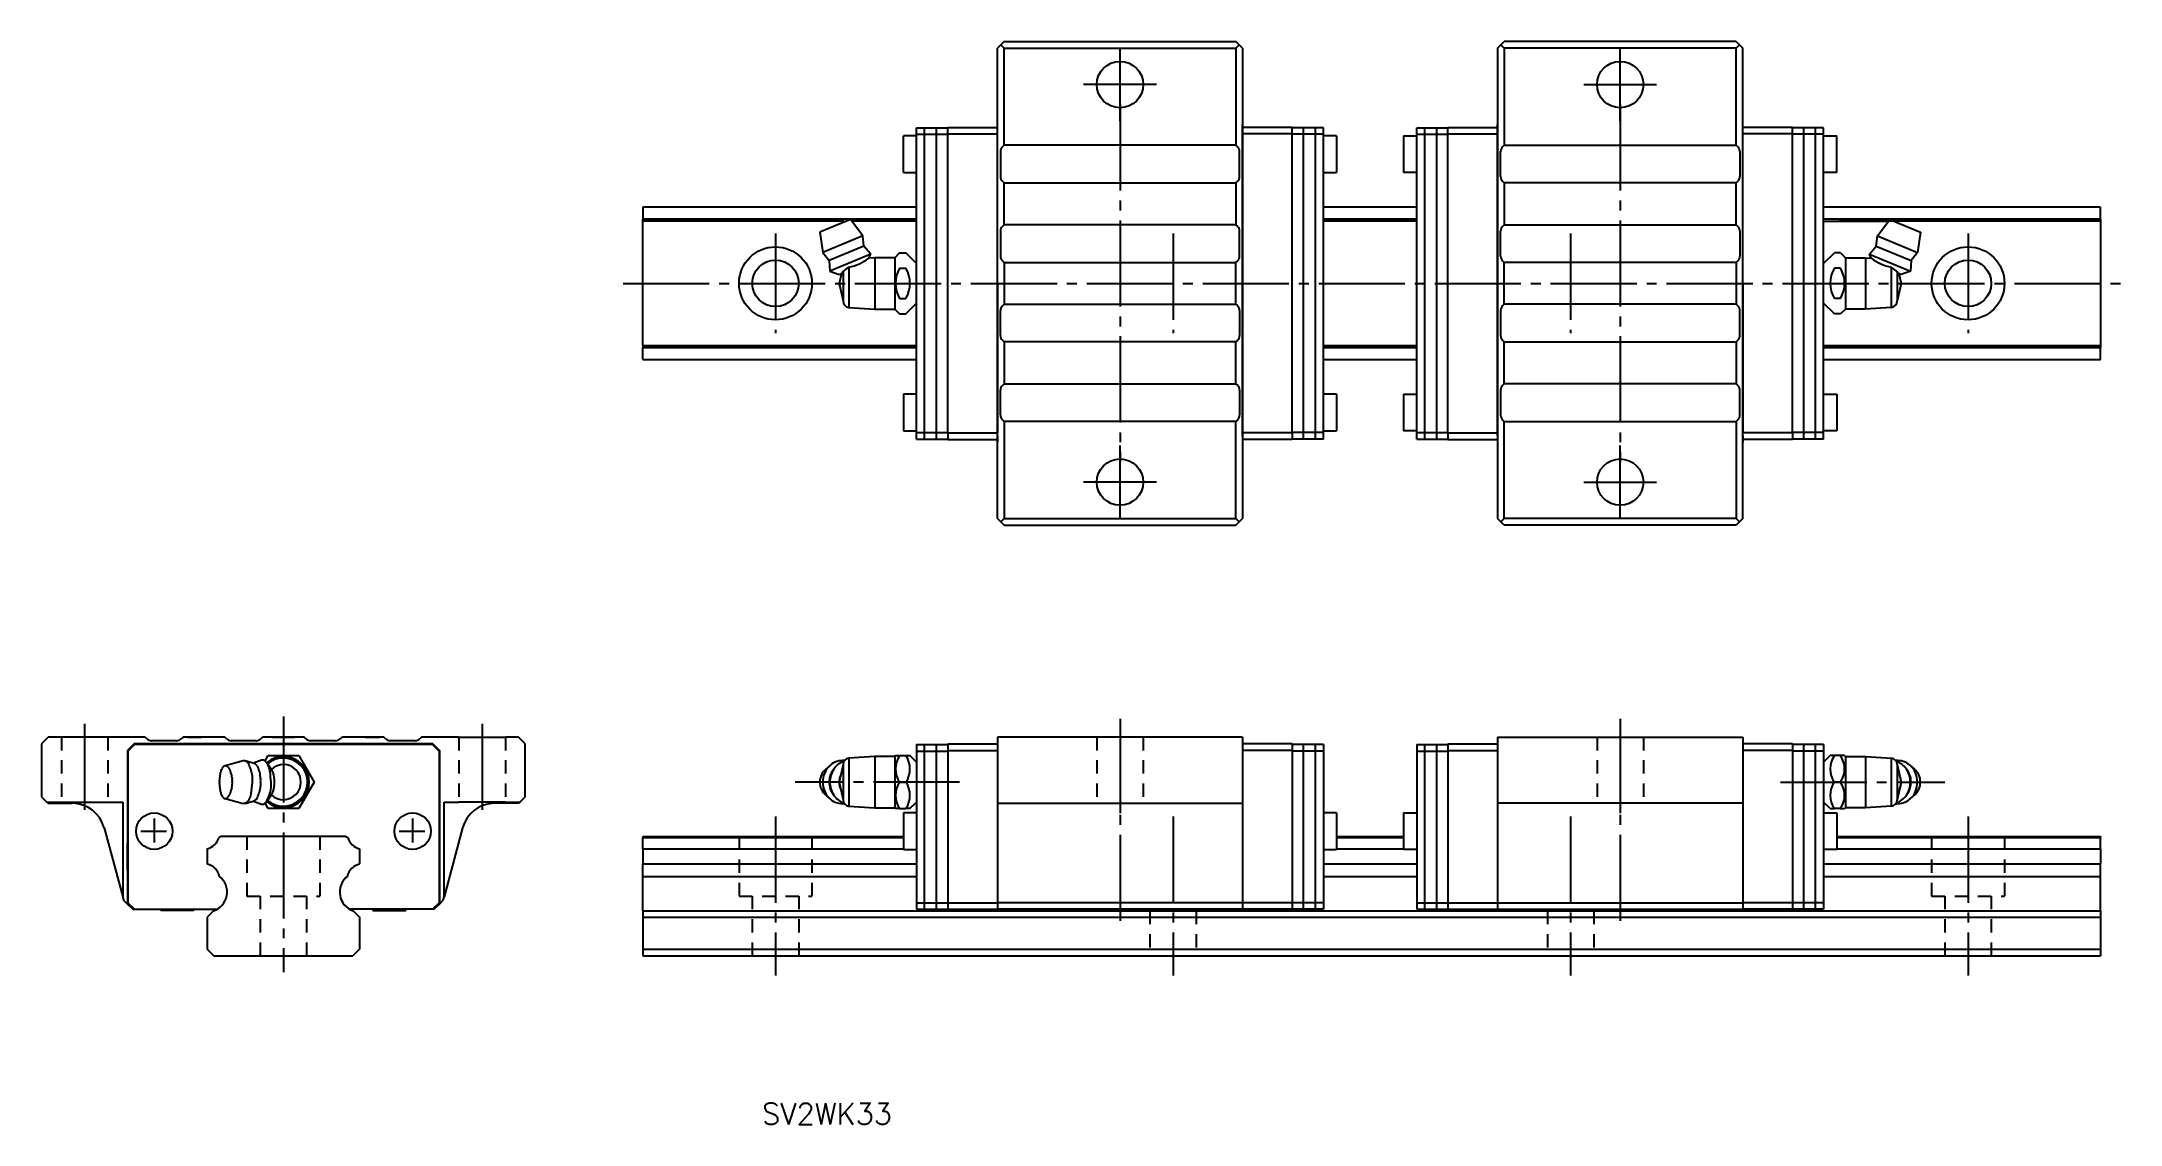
# Model space of a CAD drawing. Extents: x -53 to 261, y 874 to 1037.
import ezdxf

# ---------------------------------------------------------------- set-up
doc = ezdxf.new("R2010")
doc.units = 0
doc.linetypes.add('CENTER', pattern=[17.5, 13, -1.5, 1.5, -1.5])
doc.linetypes.add('DASHED', pattern=[3.5, 2, -1.5])
doc.layers.get('0').update_dxf_attribs({"linetype": 'CONTINUOUS'})
doc.layers.add('CENTER', color=1, linetype='CENTER')
doc.styles.get("Standard").update_dxf_attribs({"font": 'txt.shx', "bigfont": '@extfont2.shx'})

msp = doc.modelspace()

# ---------------------------------------------------------------- linework, layer by layer
at = {"color": 7, "linetype": 'CONTINUOUS'}
for p, q in [((91.66, 1036.64), (91.16, 1036.14)), ((91.16, 965.14), (91.16, 1036.14)), ((92.16, 1037.14), (91.66, 1036.64)), ((92.16, 1036.14), (91.66, 1036.64)), ((92.16, 1037.14), (127.16, 1037.14)), ((92.16, 1021.49), (92.16, 1036.14)), ((92.16, 1036.14), (127.16, 1036.14)), ((127.66, 1036.64), (127.16, 1037.14)), ((127.66, 1036.64), (127.16, 1036.14)), ((127.16, 1036.14), (127.16, 1021.49)), ((128.16, 1036.14), (127.66, 1036.64)), ((128.16, 1036.14), (128.16, 965.14)), ((166.66, 1036.14), (167.16, 1036.64)), ((166.66, 1036.14), (166.66, 965.14)), ((167.16, 1036.64), (167.66, 1037.14)), ((167.16, 1036.64), (167.66, 1036.14)), ((202.66, 1037.14), (167.66, 1037.14)), ((167.66, 1036.14), (167.66, 1021.49)), ((202.66, 1036.14), (167.66, 1036.14)), ((202.66, 1037.14), (203.16, 1036.64)), ((202.66, 1036.14), (203.16, 1036.64)), ((202.66, 1021.49), (202.66, 1036.14)), ((203.16, 1036.64), (203.66, 1036.14)), ((203.66, 965.14), (203.66, 1036.14)), ((78.96, 977.14), (78.96, 1024.14)), ((78.96, 1024.14), (83.66, 1024.14)), ((78.96, 1023.14), (83.66, 1023.14)), ((80.16, 977.14), (80.16, 1024.14)), ((81.96, 977.14), (81.96, 1024.14)), ((83.66, 1023.19), (83.66, 1024.19)), ((83.66, 1024.19), (91.16, 1024.19)), ((83.66, 978.09), (83.66, 1023.19)), ((83.66, 1023.19), (91.16, 1023.19)), ((91.16, 1023.64), (91.16, 1024.64)), ((91.16, 1023.19), (91.16, 1024.24)), ((91.16, 977.64), (91.16, 1023.64)), ((91.16, 1000.64), (91.16, 1023.19)), ((91.16, 1000.64), (91.16, 1023.19)), ((128.16, 1023.64), (128.16, 1024.64)), ((128.16, 1024.24), (128.16, 1023.19)), ((135.66, 1024.19), (128.16, 1024.19)), ((128.16, 977.64), (128.16, 1023.64)), ((135.66, 1023.19), (128.16, 1023.19)), ((128.16, 1023.19), (128.16, 1000.64)), ((128.16, 1000.64), (128.16, 1023.19)), ((135.66, 1023.19), (135.66, 1024.19)), ((140.36, 1024.14), (135.66, 1024.14)), ((135.66, 978.09), (135.66, 1023.19)), ((140.36, 1023.14), (135.66, 1023.14)), ((137.36, 977.14), (137.36, 1024.14)), ((139.16, 977.14), (139.16, 1024.14)), ((140.36, 977.14), (140.36, 1024.14)), ((154.46, 977.14), (154.46, 1024.14)), ((154.46, 1024.14), (159.16, 1024.14)), ((154.46, 1023.14), (159.16, 1023.14)), ((155.66, 977.14), (155.66, 1024.14)), ((157.46, 977.14), (157.46, 1024.14)), ((159.16, 1023.19), (159.16, 1024.19)), ((159.16, 1024.19), (166.66, 1024.19)), ((159.16, 978.09), (159.16, 1023.19)), ((159.16, 1023.19), (166.66, 1023.19)), ((166.66, 1023.64), (166.66, 1024.64)), ((166.66, 1024.24), (166.66, 1023.19)), ((166.66, 977.64), (166.66, 1023.64)), ((166.66, 1023.19), (166.66, 1000.64)), ((166.66, 1000.64), (166.66, 1023.19)), ((203.66, 1023.64), (203.66, 1024.64)), ((203.66, 1023.19), (203.66, 1024.24)), ((211.16, 1024.19), (203.66, 1024.19)), ((203.66, 977.64), (203.66, 1023.64)), ((211.16, 1023.19), (203.66, 1023.19)), ((203.66, 1000.64), (203.66, 1023.19)), ((203.66, 1000.64), (203.66, 1023.19)), ((211.16, 1023.19), (211.16, 1024.19)), ((215.86, 1024.14), (211.16, 1024.14)), ((211.16, 978.09), (211.16, 1023.19)), ((215.86, 1023.14), (211.16, 1023.14)), ((212.86, 977.14), (212.86, 1024.14)), ((214.66, 977.14), (214.66, 1024.14)), ((215.86, 977.14), (215.86, 1024.14)), ((78.96, 1022.89), (76.96, 1022.89)), ((76.96, 1017.39), (76.96, 1022.89)), ((78.56, 1022.89), (77.36, 1022.89)), ((91.61, 1020.52), (91.61, 1016.75)), ((92.16, 1021.49), (91.9, 1021.23)), ((127.16, 1021.49), (92.16, 1021.49)), ((127.42, 1021.23), (127.16, 1021.49)), ((127.71, 1016.75), (127.71, 1020.52)), ((142.36, 1022.89), (140.36, 1022.89)), ((142.36, 1022.89), (142.36, 1017.39)), ((152.46, 1022.89), (154.46, 1022.89)), ((152.46, 1022.89), (152.46, 1017.39)), ((167.11, 1016.75), (167.11, 1020.52)), ((167.4, 1021.23), (167.66, 1021.49)), ((167.66, 1021.49), (202.66, 1021.49)), ((202.66, 1021.49), (202.92, 1021.23)), ((203.21, 1020.52), (203.21, 1016.75)), ((215.86, 1022.89), (217.86, 1022.89)), ((216.26, 1022.89), (217.46, 1022.89)), ((217.86, 1017.39), (217.86, 1022.89)), ((76.96, 1017.39), (78.96, 1017.39)), ((77.36, 1017.39), (78.56, 1017.39)), ((140.36, 1017.39), (142.36, 1017.39)), ((154.46, 1017.39), (152.46, 1017.39)), ((217.86, 1017.39), (215.86, 1017.39)), ((217.46, 1017.39), (216.26, 1017.39)), ((91.9, 1016.05), (92.16, 1015.79)), ((92.16, 1015.79), (127.16, 1015.79)), ((92.16, 1009.49), (92.16, 1015.79)), ((127.16, 1015.79), (127.42, 1016.05)), ((127.16, 1015.79), (127.16, 1009.49)), ((167.66, 1015.79), (167.4, 1016.05)), ((202.66, 1015.79), (167.66, 1015.79)), ((167.66, 1015.79), (167.66, 1009.49)), ((202.92, 1016.05), (202.66, 1015.79)), ((202.66, 1009.49), (202.66, 1015.79)), ((78.96, 1012.14), (37.66, 1012.14)), ((37.66, 1012.14), (37.66, 1010.34)), ((154.46, 1012.14), (140.36, 1012.14)), ((257.66, 1012.14), (215.86, 1012.14)), ((257.66, 1010.34), (257.66, 1012.14)), ((78.96, 1010.34), (37.66, 1010.34)), ((37.66, 1010.04), (37.66, 1010.34)), ((67.99, 1010.04), (37.66, 1010.04)), ((37.66, 991.24), (37.66, 1010.04)), ((68.97, 1010.28), (64.35, 1008.37)), ((64.35, 1008.37), (64.8, 1005.3)), ((70.82, 1007.8), (64.8, 1005.3)), ((70.82, 1007.8), (68.97, 1010.28)), ((78.96, 1010.04), (69.15, 1010.04)), ((71, 1006.25), (70.82, 1007.8)), ((91.61, 1008.52), (91.61, 1004.75)), ((92.16, 1009.49), (91.9, 1009.23)), ((127.16, 1009.49), (92.16, 1009.49)), ((127.42, 1009.23), (127.16, 1009.49)), ((127.71, 1004.75), (127.71, 1008.52)), ((154.46, 1010.34), (140.36, 1010.34)), ((154.46, 1010.04), (140.36, 1010.04)), ((167.11, 1004.75), (167.11, 1008.52)), ((167.4, 1009.23), (167.66, 1009.49)), ((167.66, 1009.49), (202.66, 1009.49)), ((202.66, 1009.49), (202.92, 1009.23)), ((203.21, 1008.52), (203.21, 1004.75)), ((257.66, 1010.34), (215.86, 1010.34)), ((215.86, 1010.04), (225.67, 1010.04)), ((257.66, 1010.04), (218.16, 1010.04)), ((223.81, 1006.25), (224, 1007.8)), ((224, 1007.8), (225.85, 1010.28)), ((224, 1007.8), (230.02, 1005.3)), ((225.85, 1010.28), (230.47, 1008.37)), ((230.47, 1008.37), (230.02, 1005.3)), ((257.66, 1010.34), (257.66, 1010.04)), ((257.66, 1010.04), (257.66, 991.24)), ((64.8, 1005.3), (65.76, 1004.08)), ((71, 1006.25), (65.76, 1004.08)), ((65.76, 1004.08), (65.87, 1002.5)), ((72.04, 1005.06), (65.87, 1002.5)), ((72.04, 1005.06), (71, 1006.25)), ((71.76, 1004.46), (71.77, 1004.46)), ((71.77, 1004.46), (71.76, 1004.46)), ((71.77, 1004.46), (72.04, 1005.06)), ((72.66, 1004.51), (71.77, 1004.46)), ((72.66, 1004.51), (72.66, 996.76)), ((75.66, 1004.51), (72.66, 1004.51)), ((76.4, 1005.26), (75.66, 1004.51)), ((75.66, 1004.51), (75.66, 996.76)), ((76.4, 1005.26), (77.34, 1005.26)), ((78.96, 1003.64), (77.34, 1005.26)), ((215.86, 1003.64), (217.48, 1005.26)), ((218.41, 1005.26), (217.48, 1005.26)), ((218.41, 1005.26), (219.16, 1004.51)), ((219.16, 1004.51), (219.16, 996.76)), ((219.16, 1004.51), (222.16, 1004.51)), ((222.16, 1004.51), (222.16, 996.76)), ((222.16, 1004.51), (223.05, 1004.46)), ((222.77, 1005.06), (223.81, 1006.25)), ((222.77, 1005.06), (228.95, 1002.5)), ((223.05, 1004.46), (222.77, 1005.06)), ((223.05, 1004.46), (223.05, 1004.46)), ((223.05, 1004.46), (223.05, 1004.46)), ((223.81, 1006.25), (229.05, 1004.08)), ((229.05, 1004.08), (228.95, 1002.5)), ((230.02, 1005.3), (229.05, 1004.08)), ((65.87, 1002.5), (67.26, 1001.99)), ((67.26, 1001.99), (67.74, 1002.19)), ((67.6, 1002.13), (67.26, 1000.64)), ((67.74, 1002.19), (67.86, 1002.45)), ((67.86, 1002.45), (68.74, 1003.09)), ((67.86, 1002.45), (67.86, 997.99)), ((68.74, 1003.09), (68.74, 997)), ((76.4, 1002.95), (77.34, 1002.95)), ((91.9, 1004.05), (92.16, 1003.79)), ((92.16, 1003.79), (127.16, 1003.79)), ((92.16, 1003.79), (92.16, 997.49)), ((92.16, 1002.29), (92.16, 998.99)), ((127.16, 1003.79), (127.42, 1004.05)), ((127.16, 997.49), (127.16, 1003.79)), ((127.16, 998.99), (127.16, 1002.29)), ((167.66, 1003.79), (167.4, 1004.05)), ((167.66, 997.49), (167.66, 1003.79)), ((202.66, 1003.79), (167.66, 1003.79)), ((167.66, 998.99), (167.66, 1002.29)), ((202.92, 1004.05), (202.66, 1003.79)), ((202.66, 1003.79), (202.66, 997.49)), ((202.66, 1002.29), (202.66, 998.99)), ((218.41, 1002.95), (217.48, 1002.95)), ((226.08, 1003.09), (226.08, 997)), ((226.96, 1002.45), (226.08, 1003.09)), ((226.96, 1002.45), (226.96, 997.99)), ((227.08, 1002.19), (226.96, 1002.45)), ((227.56, 1001.99), (227.08, 1002.19)), ((227.22, 1002.13), (227.56, 1000.64)), ((228.95, 1002.5), (227.56, 1001.99)), ((67.26, 1000.64), (67.86, 997.99)), ((76.4, 998.33), (77.34, 998.33)), ((91.16, 1000.64), (91.16, 978.09)), ((91.16, 978.09), (91.16, 1000.64)), ((128.16, 1000.64), (128.16, 978.09)), ((128.16, 1000.64), (128.16, 978.09)), ((166.66, 1000.64), (166.66, 978.09)), ((166.66, 1000.64), (166.66, 978.09)), ((203.66, 1000.64), (203.66, 978.09)), ((203.66, 978.09), (203.66, 1000.64)), ((218.41, 998.33), (217.48, 998.33)), ((227.56, 1000.64), (226.96, 997.99)), ((68.74, 997), (72.66, 996.76)), ((72.66, 996.76), (75.66, 996.76)), ((75.66, 996.76), (76.4, 996.02)), ((76.4, 996.02), (77.34, 996.02)), ((77.34, 996.02), (78.96, 997.64)), ((91.61, 992.75), (91.61, 996.52)), ((91.9, 997.23), (92.16, 997.49)), ((92.16, 997.49), (127.16, 997.49)), ((127.16, 997.49), (127.42, 997.23)), ((127.71, 996.52), (127.71, 992.75)), ((167.11, 996.52), (167.11, 992.75)), ((167.66, 997.49), (167.4, 997.23)), ((202.66, 997.49), (167.66, 997.49)), ((202.92, 997.23), (202.66, 997.49)), ((203.21, 992.75), (203.21, 996.52)), ((217.48, 996.02), (215.86, 997.64)), ((218.41, 996.02), (217.48, 996.02)), ((219.16, 996.76), (218.41, 996.02)), ((222.16, 996.76), (219.16, 996.76)), ((226.08, 997), (222.16, 996.76)), ((92.16, 991.79), (91.9, 992.05)), ((127.16, 991.79), (92.16, 991.79)), ((92.16, 991.79), (92.16, 985.49)), ((127.42, 992.05), (127.16, 991.79)), ((127.16, 985.49), (127.16, 991.79)), ((167.4, 992.05), (167.66, 991.79)), ((167.66, 991.79), (202.66, 991.79)), ((167.66, 985.49), (167.66, 991.79)), ((202.66, 991.79), (202.92, 992.05)), ((202.66, 991.79), (202.66, 985.49)), ((37.66, 991.24), (78.96, 991.24)), ((37.66, 991.24), (37.66, 990.94)), ((37.66, 990.94), (78.96, 990.94)), ((37.66, 989.14), (37.66, 990.94)), ((37.66, 989.14), (78.96, 989.14)), ((140.36, 991.24), (154.46, 991.24)), ((140.36, 990.94), (154.46, 990.94)), ((140.36, 989.14), (154.46, 989.14)), ((215.86, 991.24), (257.66, 991.24)), ((215.86, 990.94), (257.66, 990.94)), ((215.86, 989.14), (257.66, 989.14)), ((257.66, 991.24), (257.66, 990.94)), ((257.66, 989.14), (257.66, 990.94)), ((91.9, 985.23), (92.16, 985.49)), ((92.16, 985.49), (127.16, 985.49)), ((127.16, 985.49), (127.42, 985.23)), ((167.66, 985.49), (167.4, 985.23)), ((202.66, 985.49), (167.66, 985.49)), ((202.92, 985.23), (202.66, 985.49)), ((78.96, 983.89), (76.96, 983.89)), ((76.96, 983.89), (76.96, 978.39)), ((91.61, 980.75), (91.61, 984.52)), ((127.71, 984.52), (127.71, 980.75)), ((142.36, 983.89), (140.36, 983.89)), ((142.36, 983.89), (142.36, 978.39)), ((152.46, 983.89), (154.46, 983.89)), ((152.46, 983.89), (152.46, 978.39)), ((167.11, 984.52), (167.11, 980.75)), ((203.21, 980.75), (203.21, 984.52)), ((215.86, 983.89), (217.86, 983.89)), ((217.86, 983.89), (217.86, 978.39)), ((92.16, 979.79), (91.9, 980.05)), ((127.16, 979.79), (92.16, 979.79)), ((92.16, 979.79), (92.16, 965.14)), ((127.42, 980.05), (127.16, 979.79)), ((127.16, 965.14), (127.16, 979.79)), ((167.4, 980.05), (167.66, 979.79)), ((167.66, 979.79), (202.66, 979.79)), ((167.66, 965.14), (167.66, 979.79)), ((202.66, 979.79), (202.92, 980.05)), ((202.66, 979.79), (202.66, 965.14)), ((76.96, 978.39), (78.96, 978.39)), ((78.96, 978.14), (83.66, 978.14)), ((78.96, 977.14), (83.66, 977.14)), ((83.66, 978.09), (91.16, 978.09)), ((83.66, 978.09), (83.66, 977.09)), ((83.66, 977.09), (91.16, 977.09)), ((91.16, 977.04), (91.16, 978.09)), ((91.16, 977.64), (91.16, 976.64)), ((135.66, 978.09), (128.16, 978.09)), ((128.16, 978.09), (128.16, 977.04)), ((128.16, 977.64), (128.16, 976.64)), ((135.66, 977.09), (128.16, 977.09)), ((140.36, 978.14), (135.66, 978.14)), ((135.66, 978.09), (135.66, 977.09)), ((140.36, 977.14), (135.66, 977.14)), ((140.36, 978.39), (142.36, 978.39)), ((154.46, 978.39), (152.46, 978.39)), ((154.46, 978.14), (159.16, 978.14)), ((154.46, 977.14), (159.16, 977.14)), ((159.16, 978.09), (166.66, 978.09)), ((159.16, 978.09), (159.16, 977.09)), ((159.16, 977.09), (166.66, 977.09)), ((166.66, 978.09), (166.66, 977.04)), ((166.66, 977.64), (166.66, 976.64)), ((211.16, 978.09), (203.66, 978.09)), ((203.66, 977.04), (203.66, 978.09)), ((203.66, 977.64), (203.66, 976.64)), ((211.16, 977.09), (203.66, 977.09)), ((215.86, 978.14), (211.16, 978.14)), ((211.16, 978.09), (211.16, 977.09)), ((215.86, 977.14), (211.16, 977.14)), ((217.86, 978.39), (215.86, 978.39)), ((91.16, 965.14), (91.66, 964.64)), ((92.16, 965.14), (91.66, 964.64)), ((91.66, 964.64), (92.16, 964.14)), ((92.16, 965.14), (127.16, 965.14)), ((92.16, 964.14), (127.16, 964.14)), ((127.66, 964.64), (127.16, 965.14)), ((127.16, 964.14), (127.66, 964.64)), ((127.66, 964.64), (128.16, 965.14)), ((167.16, 964.64), (166.66, 965.14)), ((167.16, 964.64), (167.66, 965.14)), ((167.66, 964.14), (167.16, 964.64)), ((202.66, 965.14), (167.66, 965.14)), ((202.66, 964.14), (167.66, 964.14)), ((202.66, 965.14), (203.16, 964.64)), ((203.16, 964.64), (202.66, 964.14)), ((203.66, 965.14), (203.16, 964.64)), ((-52.11, 932.14), (-53.11, 931.14)), ((-50.11, 932.14), (-52.11, 932.14)), ((-43.11, 932.14), (-50.11, 932.14)), ((-37.46, 932.14), (-43.11, 932.14)), ((-37.2, 931.88), (-37.46, 932.14)), ((-31.76, 932.14), (-32.02, 931.88)), ((-25.46, 932.14), (-31.76, 932.14)), ((-31.11, 932.14), (-28.96, 932.14)), ((-25.2, 931.88), (-25.46, 932.14)), ((-19.76, 932.14), (-20.02, 931.88)), ((-13.46, 932.14), (-19.76, 932.14)), ((-14.96, 932.14), (-18.26, 932.14)), ((-18.26, 932.14), (-14.96, 932.14)), ((-13.2, 931.88), (-13.46, 932.14)), ((-7.76, 932.14), (-8.02, 931.88)), ((-1.46, 932.14), (-7.76, 932.14)), ((-4.26, 932.14), (-2.11, 932.14)), ((-1.2, 931.88), (-1.46, 932.14)), ((4.24, 932.14), (3.98, 931.88)), ((4.24, 932.14), (3.98, 931.88)), ((9.89, 932.14), (4.24, 932.14)), ((9.89, 932.14), (4.24, 932.14)), ((9.89, 932.14), (16.89, 932.14)), ((18.89, 932.14), (16.89, 932.14)), ((19.89, 931.14), (18.89, 932.14)), ((128.16, 932.14), (91.16, 932.14)), ((91.16, 932.14), (91.16, 931.14)), ((128.16, 932.14), (128.16, 931.14)), ((166.66, 932.14), (203.66, 932.14)), ((166.66, 932.14), (166.66, 931.14)), ((203.66, 932.14), (203.66, 931.14)), ((-53.11, 931.14), (-53.11, 923.14)), ((-39.16, 931.14), (-40.16, 930.14)), ((-40.16, 930.14), (-40.16, 916.19)), ((-39.11, 931.04), (-40.11, 930.04)), ((-40.11, 930.04), (-40.11, 917.94)), ((5.94, 931.14), (-39.16, 931.14)), ((5.89, 931.04), (-39.11, 931.04)), ((-32.73, 931.59), (-36.5, 931.59)), ((-20.73, 931.59), (-24.5, 931.59)), ((-19.38, 928.54), (-18.92, 929.34)), ((-18.92, 929.34), (-14.3, 929.34)), ((-14.3, 929.34), (-11.99, 925.34)), ((-8.73, 931.59), (-12.5, 931.59)), ((3.27, 931.59), (-0.5, 931.59)), ((5.89, 931.04), (6.89, 930.04)), ((5.94, 931.14), (6.94, 930.14)), ((6.89, 930.04), (6.89, 917.94)), ((6.94, 930.14), (6.94, 907.14)), ((19.89, 923.14), (19.89, 931.14)), ((72.66, 929.21), (68.74, 928.98)), ((68.74, 928.98), (68.74, 921.7)), ((75.66, 929.21), (72.66, 929.21)), ((72.66, 929.21), (72.66, 921.46)), ((75.78, 929.34), (75.66, 929.21)), ((75.66, 929.21), (75.66, 921.46)), ((75.78, 929.34), (76.4, 929.34)), ((76.4, 929.34), (77.34, 929.34)), ((77.34, 929.34), (77.96, 929.34)), ((78.96, 928.34), (77.96, 929.34)), ((78.96, 931.04), (78.96, 906.14)), ((78.96, 931.04), (83.66, 931.04)), ((78.96, 930.04), (83.66, 930.04)), ((80.16, 906.14), (80.16, 931.04)), ((81.96, 906.14), (81.96, 931.04)), ((83.66, 931.14), (91.16, 931.14)), ((83.66, 931.14), (83.66, 930.14)), ((83.66, 930.14), (83.66, 907.14)), ((83.66, 930.14), (91.16, 930.14)), ((91.16, 931.14), (91.16, 924.14)), ((135.66, 931.14), (128.16, 931.14)), ((128.16, 931.14), (128.16, 924.14)), ((135.66, 930.14), (128.16, 930.14)), ((135.66, 931.14), (135.66, 930.14)), ((140.36, 931.04), (135.66, 931.04)), ((135.66, 930.14), (135.66, 907.14)), ((140.36, 930.04), (135.66, 930.04)), ((137.36, 906.14), (137.36, 931.04)), ((139.16, 906.14), (139.16, 931.04)), ((140.36, 931.04), (140.36, 906.14)), ((154.46, 931.04), (154.46, 906.14)), ((154.46, 931.04), (159.16, 931.04)), ((154.46, 930.04), (159.16, 930.04)), ((155.66, 906.14), (155.66, 931.04)), ((157.46, 906.14), (157.46, 931.04)), ((159.16, 931.14), (166.66, 931.14)), ((159.16, 931.14), (159.16, 930.14)), ((159.16, 930.14), (159.16, 907.14)), ((159.16, 930.14), (166.66, 930.14)), ((166.66, 931.14), (166.66, 924.14)), ((211.16, 931.14), (203.66, 931.14)), ((203.66, 931.14), (203.66, 924.14)), ((211.16, 930.14), (203.66, 930.14)), ((211.16, 931.14), (211.16, 930.14)), ((215.86, 931.04), (211.16, 931.04)), ((211.16, 930.14), (211.16, 907.14)), ((215.86, 930.04), (211.16, 930.04)), ((212.86, 906.14), (212.86, 931.04)), ((214.66, 906.14), (214.66, 931.04)), ((215.86, 931.04), (215.86, 906.14)), ((215.86, 928.34), (216.86, 929.34)), ((217.48, 929.34), (216.86, 929.34)), ((218.41, 929.34), (217.48, 929.34)), ((219.03, 929.34), (218.41, 929.34)), ((219.03, 929.34), (219.16, 929.21)), ((219.16, 929.21), (222.16, 929.21)), ((219.16, 929.21), (219.16, 921.46)), ((222.16, 929.21), (226.08, 928.98)), ((222.16, 929.21), (222.16, 921.46)), ((226.08, 928.98), (226.08, 921.7)), ((-22.66, 928.58), (-25.4, 927.82)), ((-22.38, 928.58), (-22.66, 928.58)), ((-21.01, 928.15), (-22.38, 928.58)), ((-19.93, 928.65), (-21.15, 928.2)), ((-18.75, 927.76), (-19.18, 928.32)), ((-18.42, 927.27), (-18.75, 927.76)), ((-18.17, 926.77), (-18.42, 927.27)), ((65.97, 927.92), (65.25, 927.32)), ((67.86, 927.99), (67.26, 925.34)), ((67.86, 927.99), (67.86, 922.69)), ((226.96, 927.99), (227.56, 925.34)), ((226.96, 927.99), (226.96, 922.69)), ((228.85, 927.92), (229.57, 927.32)), ((-53.11, 923.14), (-52.31, 922.34)), ((-25.4, 922.85), (-22.66, 922.1)), ((-22.38, 922.1), (-21.01, 922.52)), ((-19.18, 922.36), (-18.75, 922.92)), ((-18.75, 922.92), (-18.42, 923.41)), ((-18.42, 923.41), (-18.17, 923.91)), ((-11.99, 925.34), (-14.3, 921.34)), ((19.09, 922.34), (19.89, 923.14)), ((67.26, 925.34), (67.86, 922.69)), ((76.4, 925.34), (77.34, 925.34)), ((91.16, 924.14), (91.16, 907.14)), ((128.16, 924.14), (128.16, 907.14)), ((166.66, 924.14), (166.66, 907.14)), ((203.66, 924.14), (203.66, 907.14)), ((218.41, 925.34), (217.48, 925.34)), ((227.56, 925.34), (226.96, 922.69)), ((-52.31, 922.34), (-50.11, 922.34)), ((-52.31, 922.34), (-52.11, 922.14)), ((-52.11, 922.14), (-48.49, 922.14)), ((-50.11, 922.34), (-43.11, 922.34)), ((-43.11, 922.34), (-40.86, 922.34)), ((-40.86, 922.34), (-40.86, 908)), ((-36.11, 919.83), (-36.11, 916.23)), ((-22.38, 922.1), (-22.66, 922.1)), ((-21.15, 922.48), (-19.93, 922.03)), ((-18.92, 921.34), (-19.38, 922.14)), ((-14.3, 921.34), (-18.92, 921.34)), ((-16.61, 920.34), (-16.61, 920.35)), ((-16.61, 920.35), (-16.61, 920.35)), ((2.89, 919.83), (2.89, 916.23)), ((7.64, 908), (7.64, 922.34)), ((7.64, 922.34), (9.89, 922.34)), ((16.89, 922.34), (9.89, 922.34)), ((18.89, 922.14), (15.26, 922.14)), ((16.89, 922.34), (19.09, 922.34)), ((19.09, 922.34), (18.89, 922.14)), ((68.74, 921.7), (72.66, 921.46)), ((72.66, 921.46), (75.66, 921.46)), ((75.66, 921.46), (75.78, 921.34)), ((76.4, 921.34), (75.78, 921.34)), ((76.4, 921.34), (77.34, 921.34)), ((76.96, 920.69), (76.96, 915.19)), ((78.96, 920.69), (76.96, 920.69)), ((77.96, 921.34), (77.34, 921.34)), ((77.96, 921.34), (78.96, 922.34)), ((91.16, 922.14), (128.16, 922.14)), ((142.36, 920.69), (140.36, 920.69)), ((142.36, 920.69), (142.36, 915.19)), ((152.46, 920.69), (152.46, 915.19)), ((152.46, 920.69), (154.46, 920.69)), ((203.66, 922.14), (166.66, 922.14)), ((216.86, 921.34), (215.86, 922.34)), ((215.86, 920.69), (217.86, 920.69)), ((216.86, 921.34), (217.48, 921.34)), ((218.41, 921.34), (217.48, 921.34)), ((217.86, 920.69), (217.86, 915.19)), ((218.41, 921.34), (219.03, 921.34)), ((219.16, 921.46), (219.03, 921.34)), ((222.16, 921.46), (219.16, 921.46)), ((226.08, 921.7), (222.16, 921.46)), ((-43.66, 918.43), (-40.86, 908)), ((-40.11, 917.94), (-40.11, 907.14)), ((-38.15, 917.94), (-34.25, 917.94)), ((-26.01, 917.14), (-26.31, 916.96)), ((-7.21, 917.14), (-26.01, 917.14)), ((-7.21, 917.14), (-6.91, 916.96)), ((0.85, 917.94), (4.75, 917.94)), ((6.89, 917.94), (6.89, 907.14)), ((10.43, 918.43), (7.64, 908)), ((37.66, 917.14), (76.96, 917.14)), ((37.66, 917.14), (37.66, 916.96)), ((37.66, 916.96), (76.96, 916.96)), ((37.66, 915.29), (37.66, 916.96)), ((142.36, 917.14), (152.46, 917.14)), ((142.36, 916.96), (152.46, 916.96)), ((217.86, 917.14), (257.66, 917.14)), ((217.86, 916.96), (257.66, 916.96)), ((257.66, 917.14), (257.66, 916.96)), ((257.66, 915.29), (257.66, 916.96)), ((-40.16, 916.19), (-40.16, 912.09)), ((-40.16, 912.09), (-40.16, 916.19)), ((-28.11, 915.29), (-28.11, 912.99)), ((-5.11, 915.29), (-5.11, 912.99)), ((37.66, 915.29), (76.96, 915.29)), ((37.66, 915.29), (37.66, 912.99)), ((76.96, 915.19), (78.96, 915.19)), ((140.36, 915.19), (142.36, 915.19)), ((142.36, 915.29), (152.46, 915.29)), ((154.46, 915.19), (152.46, 915.19)), ((217.86, 915.19), (215.86, 915.19)), ((217.86, 915.29), (257.66, 915.29)), ((257.66, 915.29), (257.66, 912.99)), ((-40.16, 912.09), (-40.16, 907.14)), ((-40.16, 912.09), (-40.11, 912.09)), ((37.66, 912.99), (78.96, 912.99)), ((37.66, 911.09), (37.66, 912.99)), ((37.66, 911.09), (78.96, 911.09)), ((37.66, 905.89), (37.66, 911.09)), ((140.36, 912.99), (154.46, 912.99)), ((140.36, 911.09), (154.46, 911.09)), ((215.86, 912.99), (257.66, 912.99)), ((215.86, 911.09), (257.66, 911.09)), ((257.66, 911.09), (257.66, 912.99)), ((257.66, 905.89), (257.66, 911.09)), ((-40.86, 908), (-40.73, 907.5)), ((-40.73, 907.5), (-39.36, 906.14)), ((-40.36, 907.14), (-39.36, 906.14)), ((-39.36, 906.14), (-40.36, 907.14)), ((-40.16, 907.14), (-39.16, 906.14)), ((-40.11, 907.14), (-39.11, 906.14)), ((6.89, 907.14), (5.89, 906.14)), ((6.94, 907.14), (5.94, 906.14)), ((6.14, 906.14), (7.5, 907.5)), ((7.14, 907.14), (6.14, 906.14)), ((7.14, 907.14), (6.14, 906.14)), ((7.5, 907.5), (7.64, 908)), ((78.96, 907.14), (83.66, 907.14)), ((83.66, 907.14), (91.16, 907.14)), ((83.66, 907.14), (83.66, 906.14)), ((128.16, 907.14), (91.16, 907.14)), ((91.16, 907.14), (91.16, 906.14)), ((135.66, 907.14), (128.16, 907.14)), ((128.16, 907.14), (128.16, 906.14)), ((135.66, 907.14), (135.66, 906.14)), ((140.36, 907.14), (135.66, 907.14)), ((154.46, 907.14), (159.16, 907.14)), ((159.16, 907.14), (166.66, 907.14)), ((159.16, 907.14), (159.16, 906.14)), ((166.66, 907.14), (203.66, 907.14)), ((166.66, 907.14), (166.66, 906.14)), ((211.16, 907.14), (203.66, 907.14)), ((203.66, 907.14), (203.66, 906.14)), ((211.16, 907.14), (211.16, 906.14)), ((215.86, 907.14), (211.16, 907.14)), ((-39.36, 906.14), (-39.16, 906.14)), ((-39.16, 906.14), (-39.11, 906.14)), ((-39.11, 906.14), (-32.89, 906.14)), ((-35.11, 906.1), (-35.11, 905.94)), ((-30.11, 905.94), (-35.11, 905.94)), ((-32.89, 906.14), (-28.23, 906.14)), ((-32.89, 906.14), (-28.23, 906.14)), ((-30.11, 905.94), (-30.11, 906.14)), ((-28.23, 906.14), (-26.62, 906.14)), ((-28.23, 906.14), (-26.62, 906.14)), ((-27.16, 905.89), (-28.11, 904.94)), ((-28.11, 904.94), (-28.11, 900.14)), ((-5, 906.14), (-6.61, 906.14)), ((-6.07, 905.89), (-5.11, 904.94)), ((-5.11, 904.94), (-5.11, 900.14)), ((-0.33, 906.14), (-5, 906.14)), ((-3.11, 906.14), (-3.11, 905.94)), ((-3.11, 905.94), (1.89, 905.94)), ((5.89, 906.14), (-0.33, 906.14)), ((1.89, 905.94), (1.89, 906.14)), ((5.94, 906.14), (5.89, 906.14)), ((6.14, 906.14), (5.94, 906.14)), ((37.66, 905.89), (257.66, 905.89)), ((37.66, 905.89), (37.66, 904.94)), ((37.66, 904.94), (257.66, 904.94)), ((37.66, 904.94), (37.66, 900.14)), ((78.96, 906.14), (83.66, 906.14)), ((83.66, 906.14), (91.16, 906.14)), ((128.16, 906.14), (91.16, 906.14)), ((94.16, 906.14), (94.16, 905.94)), ((94.16, 905.94), (99.16, 905.94)), ((99.16, 905.94), (99.16, 906.14)), ((120.16, 906.14), (120.16, 905.94)), ((120.16, 905.94), (125.16, 905.94)), ((125.16, 905.94), (125.16, 906.14)), ((135.66, 906.14), (128.16, 906.14)), ((140.36, 906.14), (135.66, 906.14)), ((154.46, 906.14), (159.16, 906.14)), ((159.16, 906.14), (166.66, 906.14)), ((166.66, 906.14), (203.66, 906.14)), ((169.66, 905.94), (169.66, 906.14)), ((174.66, 905.94), (169.66, 905.94)), ((174.66, 906.14), (174.66, 905.94)), ((195.66, 905.94), (195.66, 906.14)), ((200.66, 905.94), (195.66, 905.94)), ((200.66, 906.14), (200.66, 905.94)), ((211.16, 906.14), (203.66, 906.14)), ((215.86, 906.14), (211.16, 906.14)), ((257.66, 905.89), (257.66, 904.94)), ((257.66, 904.94), (257.66, 900.14)), ((-28.11, 900.14), (-27.11, 899.14)), ((-27.11, 899.14), (-6.11, 899.14)), ((-5.11, 900.14), (-6.11, 899.14)), ((37.66, 900.14), (257.66, 900.14)), ((37.66, 900.14), (37.66, 899.14)), ((37.66, 899.14), (257.66, 899.14)), ((257.66, 900.14), (257.66, 899.14))]:
    msp.add_line(p, q, dxfattribs=at)
at = {"color": 3, "linetype": 'DASHED'}
for p, q in [((-50.11, 932.14), (-50.11, 922.34)), ((-43.11, 932.14), (-43.11, 922.34)), ((9.89, 932.14), (9.89, 922.34)), ((16.89, 932.14), (16.89, 922.34)), ((106.16, 932.14), (106.16, 922.14)), ((113.16, 932.14), (113.16, 922.14)), ((181.66, 932.14), (181.66, 922.14)), ((188.66, 932.14), (188.66, 922.14)), ((-22.11, 917.14), (-22.11, 908.14)), ((-11.11, 917.14), (-11.11, 908.14)), ((52.16, 917.14), (52.16, 908.14)), ((63.16, 917.14), (63.16, 908.14)), ((232.16, 917.14), (232.16, 908.14)), ((243.16, 917.14), (243.16, 908.14)), ((-22.11, 908.14), (-11.11, 908.14)), ((-20.11, 908.14), (-20.11, 899.14)), ((-13.11, 908.14), (-13.11, 899.14)), ((52.16, 908.14), (63.16, 908.14)), ((54.16, 908.14), (54.16, 899.14)), ((61.16, 908.14), (61.16, 899.14)), ((232.16, 908.14), (243.16, 908.14)), ((234.16, 908.14), (234.16, 899.14)), ((241.16, 908.14), (241.16, 899.14)), ((114.16, 905.89), (114.16, 899.14)), ((121.16, 905.89), (121.16, 899.14)), ((174.16, 905.89), (174.16, 899.14)), ((181.16, 905.89), (181.16, 899.14))]:
    msp.add_line(p, q, dxfattribs=at)
at = {"color": 7, "linetype": 'CONTINUOUS'}
for centre, radius in [((109.66, 1030.64), 3.5), ((185.16, 1030.64), 3.5), ((57.66, 1000.64), 5.5), ((57.66, 1000.64), 3.5), ((237.66, 1000.64), 5.5), ((237.66, 1000.64), 3.5), ((109.66, 970.64), 3.5), ((185.16, 970.64), 3.5), ((-36.11, 917.94), 2.75), ((-36.11, 917.94), 2.75), ((2.89, 917.94), 2.75)]:
    msp.add_circle(centre, radius, dxfattribs=at)
for centre, radius, start, end in [((92.61, 1020.52), 1, 135, 180), ((126.71, 1020.52), 1, 0, 45), ((168.11, 1020.52), 1, 135, 180), ((202.21, 1020.52), 1, 0, 45), ((92.61, 1016.75), 1, 180, 225), ((126.71, 1016.75), 1, 315, 0), ((168.11, 1016.75), 1, 180, 225), ((202.21, 1016.75), 1, 315, 0), ((92.61, 1008.52), 1, 135, 180), ((126.71, 1008.52), 1, 0, 45), ((168.11, 1008.52), 1, 135, 180), ((202.21, 1008.52), 1, 0, 45), ((67.34, 1010.19), 7.24, 281.1312, 307.648), ((92.61, 1004.75), 1, 180, 225), ((126.71, 1004.75), 1, 315, 0), ((168.11, 1004.75), 1, 180, 225), ((202.21, 1004.75), 1, 315, 0), ((227.47, 1010.19), 7.24, 232.352, 258.8688), ((80.4, 1000.64), 4.62, 150.0092, 209.9908), ((73.34, 1000.64), 4.62, 330.0001, 29.9999), ((221.48, 1000.64), 4.62, 150.0001, 209.9999), ((214.41, 1000.64), 4.62, 330.0092, 29.9908), ((68.86, 997.99), 1, 180, 263.2229), ((225.96, 997.99), 1, 276.7771, 0), ((92.61, 996.52), 1, 135, 180), ((126.71, 996.52), 1, 0, 45), ((168.11, 996.52), 1, 135, 180), ((202.21, 996.52), 1, 0, 45), ((92.61, 992.75), 1, 180, 225), ((126.71, 992.75), 1, 315, 0), ((168.11, 992.75), 1, 180, 225), ((202.21, 992.75), 1, 315, 0), ((92.61, 984.52), 1, 135, 180), ((126.71, 984.52), 1, 0, 45), ((168.11, 984.52), 1, 135, 180), ((202.21, 984.52), 1, 0, 45), ((92.61, 980.75), 1, 180, 225), ((126.71, 980.75), 1, 315, 0), ((168.11, 980.75), 1, 180, 225), ((202.21, 980.75), 1, 315, 0), ((-36.5, 932.59), 1, 225, 270), ((-32.73, 932.59), 1, 270, 315), ((-24.5, 932.59), 1, 225, 270), ((-20.73, 932.59), 1, 270, 315), ((-16.61, 925.34), 3.88, 229.2393, 130.7607), ((-16.61, 925.34), 3.64, 229.0058, 130.9942), ((-12.5, 932.59), 1, 225, 270), ((-8.73, 932.59), 1, 270, 315), ((-0.5, 932.59), 1, 225, 270), ((3.27, 932.59), 1, 270, 315), ((68.86, 927.99), 1, 96.7771, 180), ((79.33, 927.34), 3.54, 145.6279, 214.3721), ((74.42, 927.34), 3.54, 325.6279, 34.3721), ((220.4, 927.34), 3.54, 145.6279, 214.3721), ((215.49, 927.34), 3.54, 325.6279, 34.3721), ((225.96, 927.99), 1, 0, 83.2229), ((-24.43, 925.63), 1.81, 173.733, 180.0616), ((-29.96, 925.62), 3.71, 356.9724, 0.0616), ((-30.08, 926.25), 3.87, 353.733, 356.7047), ((-24.45, 925.92), 1.77, 170.1836, 176.7047), ((-30.45, 926.96), 4.32, 350.1836, 352.8665), ((-24.5, 926.22), 1.68, 165.9229, 172.8665), ((-31.67, 928.01), 5.71, 345.9229, 347.9835), ((-24.6, 926.51), 1.51, 160.0922, 167.9835), ((-47.87, 934.94), 23.24, 340.0922, 340.6158), ((-24.84, 926.83), 1.18, 149.9462, 160.6158), ((-23.77, 926.22), 2.41, 144.2871, 149.9462), ((-25.34, 927.34), 0.49, 97.1639, 144.2871), ((-25.44, 927.2), 0.628, 42.7713, 85.8209), ((-26.27, 926.43), 1.76, 34.4113, 42.7713), ((-25.95, 926.65), 1.37, 24.8028, 34.4113), ((-30.27, 924.65), 6.13, 22.7591, 24.8028), ((-26.31, 926.31), 1.84, 16.1339, 22.7591), ((-57.97, 917.16), 34.79, 15.7913, 16.1339), ((-26.53, 926.05), 2.12, 10.2366, 15.7913), ((6.51, 932.02), 31.46, 190.2366, 190.607), ((-26.66, 925.8), 2.29, 5.5412, 10.607), ((-8.16, 927.6), 16.29, 185.5412, 186.2483), ((-26.72, 925.57), 2.37, 1.408, 6.2483), ((-10.79, 925.96), 13.57, 181.408, 182.2531), ((-22.79, 927.58), 1.08, 21.0278, 67.2834), ((-42.35, 920.06), 22.03, 18.6519, 21.0278), ((-25.47, 925.76), 4.21, 354.2322, 18.6519), ((-21.6, 926.89), 1.39, 55.0676, 65.0564), ((-21.17, 927.5), 0.646, 25.4744, 55.0676), ((-0.15, 937.52), 22.64, 205.4744, 206.7542), ((-21.61, 926.7), 1.4, 7.3483, 26.7542), ((4.83, 930.11), 25.26, 187.3483, 189.748), ((-21.85, 925.52), 1.81, 354.0912, 9.748), ((-19.75, 928.17), 0.511, 60.8171, 110.5992), ((-19.98, 927.75), 0.984, 34.9878, 60.8171), ((-21.82, 926.47), 3.23, 7.3525, 34.9878), ((-40.67, 924.04), 22.23, 3.3561, 7.3525), ((-16.61, 925.34), 2.65, 226.8285, 133.1715), ((-23.27, 925.34), 5.31, 344.3386, 15.6614), ((19.39, 926.11), 0.8, 51.3178, 52.0201), ((67.1, 925.33), 2.75, 156.3696, 179.7225), ((66.81, 925.45), 2.43, 129.9202, 156.3696), ((68.24, 925.35), 3.45, 155.8923, 180.1998), ((68.1, 925.42), 3.29, 130.7852, 155.8923), ((68.9, 925.33), 3.14, 141.4466, 179.7942), ((69.33, 925.36), 3.46, 163.2854, 180.3436), ((67.82, 925.74), 2.86, 85.1547, 130.7852), ((69.47, 925.32), 3.61, 146.9357, 163.2854), ((69.06, 925.59), 3.11, 109.6894, 146.9357), ((69.66, 925.34), 2.4, 154.7068, 179.7781), ((227, 925.74), 2.86, 49.2148, 94.8453), ((225.76, 925.59), 3.11, 33.0643, 70.3106), ((225.15, 925.34), 2.4, 0.2219, 25.2932), ((225.35, 925.32), 3.61, 16.7146, 33.0643), ((225.92, 925.33), 3.14, 0.2058, 38.5534), ((225.49, 925.36), 3.46, 359.6564, 16.7146), ((226.72, 925.42), 3.29, 24.1077, 49.2148), ((228.01, 925.45), 2.43, 23.6304, 50.0798), ((226.57, 925.35), 3.45, 359.8002, 24.1077), ((227.72, 925.33), 2.75, 0.2775, 23.6304), ((-24.43, 925.33), 1.83, 176.9724, 183.2469), ((-29.96, 925.01), 3.72, 0.1617, 3.2469), ((-24.43, 925.03), 1.81, 180.1617, 186.4986), ((-30.1, 924.38), 3.89, 3.5403, 6.4986), ((-24.46, 924.73), 1.77, 183.5403, 190.0814), ((-30.5, 923.66), 4.37, 7.4277, 10.0814), ((-24.5, 924.44), 1.67, 187.4277, 194.4141), ((-31.84, 922.56), 5.9, 12.4183, 14.4141), ((-24.62, 924.15), 1.5, 192.4183, 200.4132), ((-59.57, 911.14), 35.8, 20.0721, 20.4132), ((-24.86, 923.82), 1.15, 200.0721, 211.1208), ((-24.09, 924.29), 2.06, 211.1208, 217.8884), ((-25.33, 923.32), 0.477, 217.8884, 242.119), ((-25.38, 923.23), 0.381, 242.119, 267.2598), ((-25.43, 923.45), 0.597, 273.2202, 298.7005), ((-25.43, 923.44), 0.589, 298.7005, 314.972), ((-26.14, 924.15), 1.59, 314.972, 324.4048), ((-25.92, 924), 1.33, 324.4048, 334.4057), ((-29.79, 925.85), 5.62, 334.4057, 336.6464), ((-26.29, 924.34), 1.81, 336.6464, 343.3865), ((-52.1, 932.04), 28.74, 343.3865, 343.8022), ((-26.52, 924.61), 2.1, 343.8022, 349.4059), ((9.61, 917.85), 34.65, 169.0693, 169.4059), ((-26.65, 924.86), 2.28, 349.0693, 354.1585), ((-7.8, 922.93), 16.67, 173.4671, 174.1585), ((-26.72, 925.09), 2.37, 353.4671, 358.3172), ((-10.71, 924.62), 13.64, 177.4766, 178.3172), ((-26.74, 925.33), 2.4, 357.4766, 2.2531), ((-23.54, 923.83), 2.08, 304.0454, 352.8838), ((-96.57, 932.94), 75.68, 352.8838, 354.2322), ((-21.31, 923.31), 0.842, 290.5673, 338.4782), ((-40.77, 930.99), 21.76, 338.4782, 340.7177), ((-22.74, 924.68), 2.66, 340.7177, 1.156), ((-15.14, 924.83), 4.94, 174.0912, 181.156), ((-24.66, 925.31), 6.23, 331.7244, 345.9353), ((-23.58, 925.04), 5.12, 345.9353, 3.3561), ((66.98, 925.33), 2.63, 179.7225, 204.1854), ((66.89, 925.29), 2.53, 204.1854, 229.5249), ((68.36, 925.35), 3.56, 180.1998, 203.7081), ((68.02, 925.2), 3.19, 203.7081, 230.0021), ((96.65, 960.16), 48.38, 229.5249, 230.6346), ((68.75, 925.33), 2.98, 179.7942, 196.5767), ((69.63, 925.36), 3.76, 180.3436, 196.0273), ((68.98, 925.4), 3.23, 196.5767, 217.9131), ((67.86, 925.02), 2.95, 230.0021, 251.8623), ((69.22, 925.24), 3.33, 196.0273, 213.7038), ((69.24, 925.26), 3.36, 213.7038, 231.0042), ((68.95, 924.9), 2.9, 231.0042, 250.9998), ((69.72, 925.35), 2.46, 180.3823, 205.1326), ((68.86, 922.69), 1, 180, 263.2229), ((79.33, 923.34), 3.54, 145.6279, 214.3721), ((74.42, 923.34), 3.54, 325.6279, 34.3721), ((220.4, 923.34), 3.54, 145.6279, 214.3721), ((215.49, 923.34), 3.54, 325.6279, 34.3721), ((225.96, 922.69), 1, 276.7771, 0), ((225.86, 924.9), 2.9, 289.0002, 308.9958), ((225.1, 925.35), 2.46, 334.8674, 359.6177), ((225.57, 925.26), 3.36, 308.9958, 326.2962), ((226.95, 925.02), 2.95, 288.1377, 309.9979), ((225.6, 925.24), 3.33, 326.2962, 343.9727), ((225.83, 925.4), 3.23, 322.0869, 343.4233), ((225.19, 925.36), 3.76, 343.9727, 359.6564), ((226.8, 925.2), 3.19, 309.9979, 336.2919), ((198.16, 960.16), 48.38, 309.3654, 310.4751), ((226.07, 925.33), 2.98, 343.4233, 0.2058), ((227.92, 925.29), 2.53, 310.4751, 335.8146), ((226.46, 925.35), 3.56, 336.2919, 359.8002), ((227.84, 925.33), 2.63, 335.8146, 0.2775), ((-48.49, 917.14), 5, 15.0004, 89.9996), ((-19.74, 922.93), 0.919, 257.7557, 277.7073), ((-19.65, 922.26), 0.242, 277.7073, 306.3092), ((-18.67, 920.93), 1.41, 120.5653, 126.3092), ((-19.67, 922.62), 0.561, 300.5653, 331.7244), ((15.26, 917.14), 5, 90.0004, 164.9996), ((67.81, 924.84), 2.76, 251.8623, 275.2328), ((227.01, 924.84), 2.76, 264.7672, 288.1377), ((-28.7, 917.72), 2.5, 283.5091, 342.3449), ((-4.53, 917.72), 2.5, 197.6551, 256.4909), ((-28.7, 910.55), 2.5, 12.4795, 76.4909), ((-28.11, 908.74), 3, 288.5944, 51.7585), ((-5.11, 908.74), 3, 128.2415, 251.4056), ((-4.53, 910.55), 2.5, 103.5091, 167.5205)]:
    msp.add_arc(centre, radius, start, end, dxfattribs=at)
at = {"layer": 'CENTER', "color": 1, "linetype": 'CENTER'}
for p, q in [((109.66, 1025.14), (109.66, 1036.14)), ((185.16, 1025.14), (185.16, 1036.14)), ((115.16, 1030.64), (104.16, 1030.64)), ((179.66, 1030.64), (190.66, 1030.64)), ((109.66, 1027.64), (109.66, 973.64)), ((185.16, 1027.64), (185.16, 973.64)), ((57.66, 1008.14), (57.66, 993.14)), ((117.66, 1008.14), (117.66, 993.14)), ((177.66, 1008.14), (177.66, 993.14)), ((237.66, 1008.14), (237.66, 993.14)), ((34.66, 1000.64), (260.66, 1000.64)), ((109.66, 965.14), (109.66, 976.14)), ((185.16, 965.14), (185.16, 976.14)), ((115.16, 970.64), (104.16, 970.64)), ((179.66, 970.64), (190.66, 970.64)), ((-16.61, 935.26), (-16.61, 896.66)), ((-46.61, 934.14), (-46.61, 920.34)), ((13.39, 934.14), (13.39, 920.34)), ((109.66, 934.88), (109.66, 903.71)), ((109.66, 933.64), (109.66, 920.14)), ((185.16, 934.88), (185.16, 903.71)), ((185.16, 934.88), (185.16, 903.71)), ((185.16, 933.64), (185.16, 920.14)), ((85.45, 925.34), (60.65, 925.34)), ((209.37, 925.34), (234.17, 925.34)), ((57.66, 920.14), (57.66, 896.14)), ((117.66, 920.14), (117.66, 896.14)), ((177.66, 920.14), (177.66, 896.14)), ((237.66, 920.14), (237.66, 896.14))]:
    msp.add_line(p, q, dxfattribs=at)

# ---------------------------------------------------------------- texts
at = {"color": 7, "linetype": 'CONTINUOUS'}
msp.add_text('SV2WK33', height=3.2, dxfattribs=at).set_placement((55.63, 873.67))

doc.saveas('drawing.dxf')
